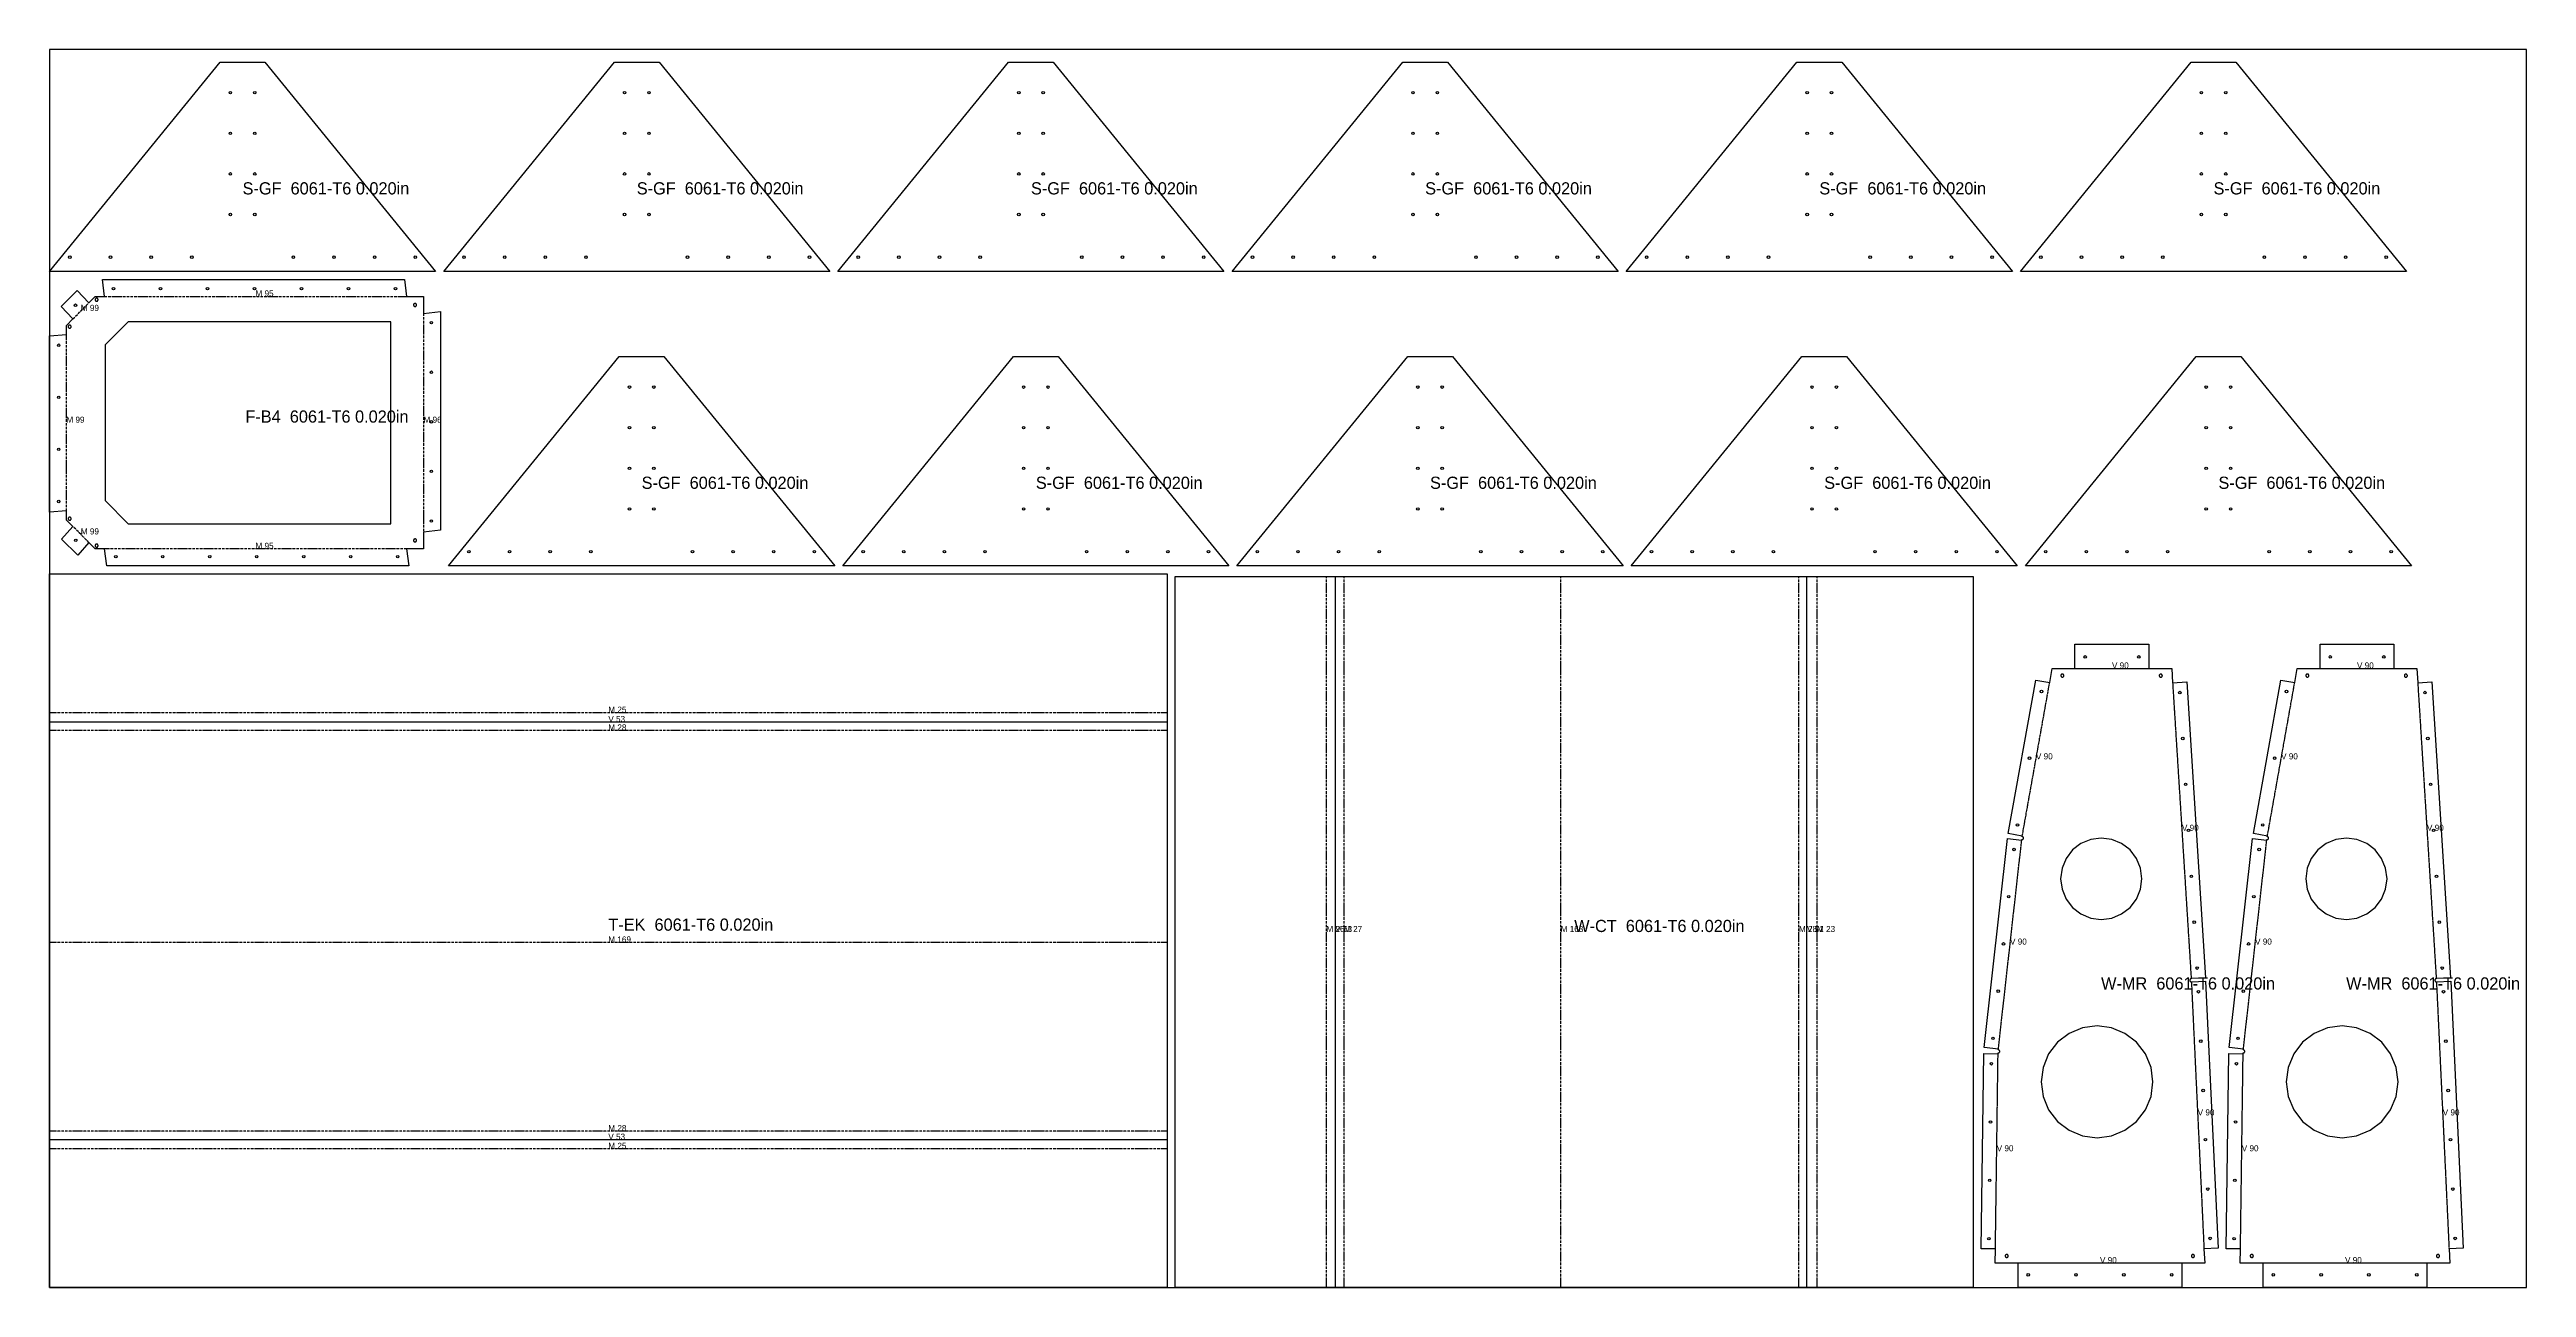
# Model space of a CAD drawing. Header units: millimetres. Extents: x 0 to 2438, y 0 to 1219.
import ezdxf

# ---------------------------------------------------------------- set-up
doc = ezdxf.new("R2010")
doc.units = ezdxf.units.MM
doc.linetypes.add('DASHDOT', pattern=[3.556, 2.54, -0.508, 0, -0.508])
doc.linetypes.add('DASHED', pattern=[1.524, 1.27, -0.254])
for name, color, linetype in [('CUT', 7, 'CONTINUOUS'), ('ETCH', 8, 'CONTINUOUS'), ('HOLE', 6, 'CONTINUOUS'), ('MOUNTAIN', 5, 'DASHDOT'), ('VALLEY', 1, 'DASHED')]:
    doc.layers.add(name, color=color, linetype=linetype)

msp = doc.modelspace()

# ---------------------------------------------------------------- linework, layer by layer
at = {"layer": 'CUT'}
for points in [[(0, 1000.5), (168, 1206.5), (212, 1206.5), (380, 1000.5), (0, 1000.5)], [(388, 1000.5), (556, 1206.5), (600, 1206.5), (768, 1000.5), (388, 1000.5)], [(776, 1000.5), (944, 1206.5), (988, 1206.5), (1156, 1000.5), (776, 1000.5)], [(1164, 1000.5), (1332, 1206.5), (1376, 1206.5), (1544, 1000.5), (1164, 1000.5)], [(1552, 1000.5), (1720, 1206.5), (1764, 1206.5), (1932, 1000.5), (1552, 1000.5)], [(1940, 1000.5), (2108, 1206.5), (2152, 1206.5), (2320, 1000.5), (1940, 1000.5)], [(54, 727.3), (45, 727.3), (38.7, 733.6), (27.7, 721.1), (11.9, 736.9), (23, 749.4), (16.6, 755.7), (16.6, 764.6), (0, 763.4), (0, 937.1), (16.6, 938.4), (16.6, 947.4), (23, 953.7), (11.5, 965.9), (27.3, 981.6), (38.7, 969.5), (45, 975.8), (54, 975.8), (52, 992.5), (349.5, 992.5), (351.5, 975.8), (368.1, 975.8), (368.1, 959.2), (384.8, 960.9), (384.8, 745.6), (368.1, 743.9), (368.1, 727.3), (351.5, 727.3), (353.8, 710.6), (56.4, 710.6), (54, 727.3)], [(45.8, 974), (45.7, 973.9), (45.5, 973.9), (45.4, 973.8), (45.3, 973.7), (45.2, 973.6), (45.1, 973.5), (45, 973.3), (45, 973.2), (44.9, 973.1), (44.9, 972.9), (44.9, 972.8), (44.9, 972.6), (44.9, 972.5), (44.9, 972.3), (44.9, 972.2), (45, 972.1), (45, 971.9), (45.1, 971.8), (45.2, 971.7), (45.3, 971.6), (45.4, 971.5), (45.5, 971.4), (45.7, 971.3), (45.8, 971.2), (45.9, 971.2), (46.1, 971.2), (46.2, 971.1), (46.4, 971.1), (46.5, 971.1), (46.7, 971.2), (46.8, 971.2), (46.9, 971.2), (47.1, 971.3), (47.2, 971.4), (47.3, 971.5), (47.4, 971.6), (47.5, 971.7), (47.6, 971.8), (47.7, 971.9), (47.7, 972.1), (47.8, 972.2), (47.8, 972.3), (47.9, 972.5), (47.9, 972.6), (47.9, 972.8), (47.8, 972.9), (47.8, 973.1), (47.7, 973.2), (47.7, 973.3), (47.6, 973.5), (47.5, 973.6), (47.4, 973.7), (47.3, 973.8), (47.2, 973.9), (47.1, 973.9), (46.9, 974), (46.8, 974.1), (46.7, 974.1), (46.5, 974.1), (46.4, 974.1), (46.2, 974.1), (46.1, 974.1), (45.9, 974.1), (45.8, 974)], [(335.8, 950.9), (77.4, 950.9), (54.6, 928.2), (54.6, 774.9), (77.4, 752.1), (335.8, 752.1), (335.8, 950.9)], [(359, 968.7), (358.8, 968.7), (358.7, 968.6), (358.6, 968.4), (358.5, 968.3), (358.5, 968.2), (358.4, 968.1), (358.4, 967.9), (358.3, 967.8), (358.3, 967.6), (358.3, 967.5), (358.3, 967.3), (358.3, 967.2), (358.4, 967.1), (358.4, 966.9), (358.5, 966.8), (358.5, 966.7), (358.6, 966.5), (358.7, 966.4), (358.8, 966.3), (359, 966.2), (359.1, 966.2), (359.2, 966.1), (359.4, 966.1), (359.5, 966), (359.6, 966), (359.8, 966), (359.9, 966), (360.1, 966), (360.2, 966.1), (360.4, 966.1), (360.5, 966.2), (360.6, 966.2), (360.7, 966.3), (360.9, 966.4), (361, 966.5), (361, 966.7), (361.1, 966.8), (361.2, 966.9), (361.2, 967.1), (361.3, 967.2), (361.3, 967.3), (361.3, 967.5), (361.3, 967.6), (361.3, 967.8), (361.2, 967.9), (361.2, 968.1), (361.1, 968.2), (361, 968.3), (361, 968.4), (360.9, 968.6), (360.7, 968.7), (360.6, 968.7), (360.5, 968.8), (360.4, 968.9), (360.2, 968.9), (360.1, 969), (359.9, 969), (359.8, 969), (359.6, 969), (359.5, 969), (359.4, 968.9), (359.2, 968.9), (359.1, 968.8), (359, 968.7)], [(19.4, 947.5), (19.2, 947.5), (19.1, 947.4), (19, 947.3), (18.9, 947.2), (18.8, 947.1), (18.7, 947), (18.6, 946.9), (18.5, 946.8), (18.4, 946.7), (18.4, 946.5), (18.3, 946.4), (18.3, 946.2), (18.3, 946.1), (18.3, 945.9), (18.3, 945.8), (18.4, 945.6), (18.4, 945.5), (18.5, 945.4), (18.6, 945.2), (18.7, 945.1), (18.8, 945), (18.9, 944.9), (19, 944.8), (19.1, 944.8), (19.2, 944.7), (19.4, 944.6), (19.5, 944.6), (19.7, 944.6), (19.8, 944.6), (20, 944.6), (20.1, 944.6), (20.2, 944.6), (20.4, 944.7), (20.5, 944.8), (20.6, 944.8), (20.8, 944.9), (20.9, 945), (21, 945.1), (21.1, 945.2), (21.1, 945.4), (21.2, 945.5), (21.2, 945.6), (21.3, 945.8), (21.3, 945.9), (21.3, 946.1), (21.3, 946.2), (21.3, 946.4), (21.2, 946.5), (21.2, 946.7), (21.1, 946.8), (21.1, 946.9), (21, 947), (20.9, 947.1), (20.8, 947.2), (20.6, 947.3), (20.5, 947.4), (20.4, 947.5), (20.2, 947.5), (20.1, 947.6), (20, 947.6), (19.8, 947.6), (19.7, 947.6), (19.5, 947.6), (19.4, 947.5)], [(392.8, 710.6), (560.8, 916.6), (604.8, 916.6), (772.8, 710.6), (392.8, 710.6)], [(780.8, 710.6), (948.8, 916.6), (992.8, 916.6), (1160.8, 710.6), (780.8, 710.6)], [(1168.8, 710.6), (1336.8, 916.6), (1380.8, 916.6), (1548.8, 710.6), (1168.8, 710.6)], [(1556.8, 710.6), (1724.8, 916.6), (1768.8, 916.6), (1936.8, 710.6), (1556.8, 710.6)], [(1944.8, 710.6), (2112.8, 916.6), (2156.8, 916.6), (2324.8, 710.6), (1944.8, 710.6)], [(19.5, 758.5), (19.4, 758.4), (19.2, 758.4), (19.1, 758.3), (19, 758.3), (18.9, 758.2), (18.8, 758.1), (18.7, 758), (18.6, 757.8), (18.5, 757.7), (18.4, 757.6), (18.4, 757.4), (18.3, 757.3), (18.3, 757.2), (18.3, 757), (18.3, 756.9), (18.3, 756.7), (18.4, 756.6), (18.4, 756.4), (18.5, 756.3), (18.6, 756.2), (18.7, 756.1), (18.8, 755.9), (18.9, 755.8), (19, 755.8), (19.1, 755.7), (19.2, 755.6), (19.4, 755.6), (19.5, 755.5), (19.7, 755.5), (19.8, 755.5), (20, 755.5), (20.1, 755.5), (20.2, 755.6), (20.4, 755.6), (20.5, 755.7), (20.6, 755.8), (20.8, 755.8), (20.9, 755.9), (21, 756.1), (21.1, 756.2), (21.1, 756.3), (21.2, 756.4), (21.2, 756.6), (21.3, 756.7), (21.3, 756.9), (21.3, 757), (21.3, 757.2), (21.3, 757.3), (21.2, 757.4), (21.2, 757.6), (21.1, 757.7), (21.1, 757.8), (21, 758), (20.9, 758.1), (20.8, 758.2), (20.6, 758.3), (20.5, 758.3), (20.4, 758.4), (20.2, 758.4), (20.1, 758.5), (20, 758.5), (19.8, 758.5), (19.7, 758.5), (19.5, 758.5)], [(46.2, 732), (46.1, 731.9), (45.9, 731.9), (45.8, 731.8), (45.7, 731.8), (45.5, 731.7), (45.4, 731.6), (45.3, 731.5), (45.2, 731.4), (45.1, 731.3), (45, 731.2), (45, 731), (44.9, 730.9), (44.9, 730.8), (44.9, 730.6), (44.9, 730.5), (44.9, 730.3), (44.9, 730.2), (44.9, 730), (45, 729.9), (45, 729.8), (45.1, 729.6), (45.2, 729.5), (45.3, 729.4), (45.4, 729.3), (45.5, 729.2), (45.7, 729.1), (45.8, 729.1), (45.9, 729), (46.1, 729), (46.2, 729), (46.4, 729), (46.5, 729), (46.7, 729), (46.8, 729), (46.9, 729.1), (47.1, 729.1), (47.2, 729.2), (47.3, 729.3), (47.4, 729.4), (47.5, 729.5), (47.6, 729.6), (47.7, 729.8), (47.7, 729.9), (47.8, 730), (47.8, 730.2), (47.9, 730.3), (47.9, 730.5), (47.9, 730.6), (47.8, 730.8), (47.8, 730.9), (47.7, 731), (47.7, 731.2), (47.6, 731.3), (47.5, 731.4), (47.4, 731.5), (47.3, 731.6), (47.2, 731.7), (47.1, 731.8), (46.9, 731.8), (46.8, 731.9), (46.7, 731.9), (46.5, 732), (46.4, 732), (46.2, 732)], [(359.1, 736.9), (359, 736.8), (358.8, 736.8), (358.7, 736.7), (358.6, 736.5), (358.5, 736.4), (358.5, 736.3), (358.4, 736.2), (358.4, 736), (358.3, 735.9), (358.3, 735.7), (358.3, 735.6), (358.3, 735.4), (358.3, 735.3), (358.4, 735.2), (358.4, 735), (358.5, 734.9), (358.5, 734.8), (358.6, 734.6), (358.7, 734.5), (358.8, 734.4), (359, 734.3), (359.1, 734.3), (359.2, 734.2), (359.4, 734.2), (359.5, 734.1), (359.6, 734.1), (359.8, 734.1), (359.9, 734.1), (360.1, 734.1), (360.2, 734.2), (360.4, 734.2), (360.5, 734.3), (360.6, 734.3), (360.7, 734.4), (360.9, 734.5), (361, 734.6), (361, 734.8), (361.1, 734.9), (361.2, 735), (361.2, 735.2), (361.3, 735.3), (361.3, 735.4), (361.3, 735.6), (361.3, 735.7), (361.3, 735.9), (361.2, 736), (361.2, 736.2), (361.1, 736.3), (361, 736.4), (361, 736.5), (360.9, 736.7), (360.7, 736.8), (360.6, 736.8), (360.5, 736.9), (360.4, 737), (360.2, 737), (360.1, 737.1), (359.9, 737.1), (359.8, 737.1), (359.6, 737.1), (359.5, 737.1), (359.4, 737), (359.2, 737), (359.1, 736.9)], [(0, 548.5), (0, 548.5), (0, 702.6), (1100, 702.6), (1100, 0), (0, 0), (0, 339.7), (0, 548.5)], [(1487.4, 700), (1487.4, 700), (1893.3, 700), (1893.3, 0), (1108, 0), (1108, 700), (1274.2, 700), (1487.4, 700)], [(1901.3, 38.2), (1903.9, 230.4), (1917.9, 230.2), (1917.9, 231), (1918, 231), (1918.1, 231), (1918.3, 231), (1918.4, 231), (1918.5, 231.1), (1918.7, 231.1), (1918.8, 231.2), (1918.9, 231.3), (1919, 231.4), (1919.2, 231.5), (1919.2, 231.6), (1919.3, 231.7), (1919.4, 231.8), (1919.5, 232), (1919.5, 232.1), (1919.5, 232.2), (1919.5, 232.4), (1919.5, 232.5), (1919.5, 232.7), (1919.5, 232.8), (1919.5, 233), (1919.4, 233.1), (1919.3, 233.2), (1919.2, 233.4), (1919.2, 233.5), (1919.1, 233.6), (1918.9, 233.7), (1918.8, 233.7), (1918.7, 233.8), (1918.6, 233.9), (1918.4, 233.9), (1918.3, 233.9), (1918.1, 234), (1918.1, 234), (1918.2, 234.7), (1904.3, 236.2), (1927.3, 442), (1941.2, 440.5), (1941.2, 441), (1941.2, 441), (1941.4, 441), (1941.5, 441), (1941.7, 441), (1941.8, 441), (1942, 441), (1942.1, 441.1), (1942.2, 441.2), (1942.4, 441.3), (1942.5, 441.3), (1942.6, 441.5), (1942.7, 441.6), (1942.7, 441.7), (1942.8, 441.8), (1942.9, 442), (1942.9, 442.1), (1942.9, 442.2), (1943, 442.4), (1943, 442.5), (1942.9, 442.7), (1942.9, 442.8), (1942.9, 443), (1942.8, 443.1), (1942.8, 443.2), (1942.7, 443.4), (1942.6, 443.5), (1942.5, 443.6), (1942.4, 443.7), (1942.2, 443.7), (1942.1, 443.8), (1942, 443.9), (1941.8, 443.9), (1941.7, 443.9), (1941.7, 443.9), (1941.7, 444.4), (1928, 446.9), (1955, 598.1), (1968.7, 595.6), (1971.2, 609.5), (1993.6, 609.5), (1993.6, 633.4), (2066.4, 633.4), (2066.4, 609.5), (2088.9, 609.5), (2089.7, 595.4), (2103.7, 596.3), (2122, 305), (2108, 304.1), (2108, 304), (2107.9, 304), (2107.7, 303.9), (2107.6, 303.9), (2107.5, 303.8), (2107.3, 303.8), (2107.2, 303.7), (2107.1, 303.6), (2107, 303.5), (2106.9, 303.4), (2106.8, 303.2), (2106.7, 303.1), (2106.7, 303), (2106.6, 302.8), (2106.6, 302.7), (2106.6, 302.5), (2106.6, 302.4), (2106.6, 302.3), (2106.6, 302.1), (2106.7, 302), (2106.7, 301.8), (2106.8, 301.7), (2106.9, 301.6), (2107, 301.5), (2107.1, 301.4), (2107.2, 301.3), (2107.3, 301.2), (2107.5, 301.1), (2107.6, 301.1), (2107.7, 301), (2107.9, 301), (2108, 301), (2108.2, 301), (2108.2, 301), (2108.2, 300.9), (2122.1, 301.5), (2134.5, 38.7), (2120.6, 38), (2121.3, 24), (2098.8, 24), (2098.8, 0), (1937.6, 0), (1937.6, 24), (1915.1, 24), (1915.3, 38.1), (1901.3, 38.2)], [(2142.5, 38.2), (2145.2, 230.4), (2159.1, 230.2), (2159.1, 231), (2159.2, 231), (2159.3, 231), (2159.5, 231), (2159.6, 231), (2159.8, 231.1), (2159.9, 231.1), (2160, 231.2), (2160.2, 231.3), (2160.3, 231.4), (2160.4, 231.5), (2160.5, 231.6), (2160.6, 231.7), (2160.6, 231.8), (2160.7, 232), (2160.7, 232.1), (2160.8, 232.2), (2160.8, 232.4), (2160.8, 232.5), (2160.8, 232.7), (2160.7, 232.8), (2160.7, 233), (2160.6, 233.1), (2160.6, 233.2), (2160.5, 233.4), (2160.4, 233.5), (2160.3, 233.6), (2160.2, 233.7), (2160, 233.7), (2159.9, 233.8), (2159.8, 233.9), (2159.6, 233.9), (2159.5, 233.9), (2159.4, 234), (2159.3, 234), (2159.4, 234.7), (2145.5, 236.2), (2168.5, 442), (2182.4, 440.5), (2182.5, 441), (2182.5, 441), (2182.6, 441), (2182.8, 441), (2182.9, 441), (2183.1, 441), (2183.2, 441), (2183.3, 441.1), (2183.5, 441.2), (2183.6, 441.3), (2183.7, 441.3), (2183.8, 441.5), (2183.9, 441.6), (2184, 441.7), (2184.1, 441.8), (2184.1, 442), (2184.2, 442.1), (2184.2, 442.2), (2184.2, 442.4), (2184.2, 442.5), (2184.2, 442.7), (2184.2, 442.8), (2184.1, 443), (2184.1, 443.1), (2184, 443.2), (2183.9, 443.4), (2183.8, 443.5), (2183.7, 443.6), (2183.6, 443.7), (2183.5, 443.7), (2183.3, 443.8), (2183.2, 443.9), (2183.1, 443.9), (2182.9, 443.9), (2182.9, 443.9), (2183, 444.4), (2169.2, 446.9), (2196.2, 598.1), (2209.9, 595.6), (2212.4, 609.5), (2234.9, 609.5), (2234.9, 633.4), (2307.6, 633.4), (2307.6, 609.5), (2330.1, 609.5), (2331, 595.4), (2344.9, 596.3), (2363.2, 305), (2349.2, 304.1), (2349.2, 304), (2349.1, 304), (2349, 303.9), (2348.8, 303.9), (2348.7, 303.8), (2348.6, 303.8), (2348.4, 303.7), (2348.3, 303.6), (2348.2, 303.5), (2348.1, 303.4), (2348, 303.2), (2348, 303.1), (2347.9, 303), (2347.9, 302.8), (2347.8, 302.7), (2347.8, 302.5), (2347.8, 302.4), (2347.8, 302.3), (2347.9, 302.1), (2347.9, 302), (2348, 301.8), (2348, 301.7), (2348.1, 301.6), (2348.2, 301.5), (2348.3, 301.4), (2348.4, 301.3), (2348.6, 301.2), (2348.7, 301.1), (2348.8, 301.1), (2349, 301), (2349.1, 301), (2349.3, 301), (2349.4, 301), (2349.4, 301), (2349.4, 300.9), (2363.4, 301.5), (2375.8, 38.7), (2361.8, 38), (2362.5, 24), (2340, 24), (2340, 0), (2178.8, 0), (2178.8, 24), (2156.3, 24), (2156.5, 38.1), (2142.5, 38.2)], [(1980.5, 603.9), (1980.4, 603.8), (1980.3, 603.8), (1980.2, 603.7), (1980.1, 603.6), (1980, 603.4), (1979.9, 603.3), (1979.8, 603.2), (1979.8, 603.1), (1979.7, 602.9), (1979.7, 602.8), (1979.7, 602.6), (1979.7, 602.5), (1979.7, 602.3), (1979.7, 602.2), (1979.8, 602), (1979.8, 601.9), (1979.9, 601.8), (1980, 601.7), (1980.1, 601.5), (1980.2, 601.4), (1980.3, 601.3), (1980.4, 601.3), (1980.5, 601.2), (1980.7, 601.1), (1980.8, 601.1), (1980.9, 601.1), (1981.1, 601.1), (1981.2, 601.1), (1981.4, 601.1), (1981.5, 601.1), (1981.7, 601.1), (1981.8, 601.2), (1981.9, 601.3), (1982.1, 601.3), (1982.2, 601.4), (1982.3, 601.5), (1982.4, 601.7), (1982.5, 601.8), (1982.5, 601.9), (1982.6, 602), (1982.6, 602.2), (1982.6, 602.3), (1982.7, 602.5), (1982.7, 602.6), (1982.6, 602.8), (1982.6, 602.9), (1982.6, 603.1), (1982.5, 603.2), (1982.5, 603.3), (1982.4, 603.4), (1982.3, 603.6), (1982.2, 603.7), (1982.1, 603.8), (1981.9, 603.8), (1981.8, 603.9), (1981.7, 604), (1981.5, 604), (1981.4, 604), (1981.2, 604), (1981.1, 604), (1980.9, 604), (1980.8, 604), (1980.7, 604), (1980.5, 603.9)], [(2077.3, 603.7), (2077.2, 603.6), (2077.1, 603.6), (2077, 603.5), (2076.9, 603.3), (2076.8, 603.2), (2076.7, 603.1), (2076.6, 602.9), (2076.6, 602.8), (2076.6, 602.7), (2076.6, 602.5), (2076.6, 602.4), (2076.6, 602.2), (2076.6, 602.1), (2076.6, 601.9), (2076.7, 601.8), (2076.8, 601.7), (2076.9, 601.6), (2076.9, 601.4), (2077.1, 601.3), (2077.2, 601.2), (2077.3, 601.2), (2077.4, 601.1), (2077.6, 601), (2077.7, 601), (2077.8, 601), (2078, 600.9), (2078.1, 600.9), (2078.3, 601), (2078.4, 601), (2078.6, 601), (2078.7, 601.1), (2078.8, 601.2), (2079, 601.2), (2079.1, 601.3), (2079.2, 601.4), (2079.3, 601.5), (2079.3, 601.7), (2079.4, 601.8), (2079.5, 601.9), (2079.5, 602.1), (2079.5, 602.2), (2079.6, 602.4), (2079.6, 602.5), (2079.5, 602.7), (2079.5, 602.8), (2079.5, 602.9), (2079.4, 603.1), (2079.3, 603.2), (2079.3, 603.3), (2079.2, 603.4), (2079.1, 603.6), (2079, 603.6), (2078.8, 603.7), (2078.7, 603.8), (2078.6, 603.9), (2078.4, 603.9), (2078.3, 603.9), (2078.1, 603.9), (2078, 603.9), (2077.8, 603.9), (2077.7, 603.9), (2077.6, 603.9), (2077.4, 603.8), (2077.3, 603.7)], [(2221.8, 603.9), (2221.6, 603.8), (2221.5, 603.8), (2221.4, 603.7), (2221.3, 603.6), (2221.2, 603.4), (2221.1, 603.3), (2221, 603.2), (2221, 603.1), (2220.9, 602.9), (2220.9, 602.8), (2220.9, 602.6), (2220.9, 602.5), (2220.9, 602.3), (2220.9, 602.2), (2221, 602), (2221, 601.9), (2221.1, 601.8), (2221.2, 601.7), (2221.3, 601.5), (2221.4, 601.4), (2221.5, 601.3), (2221.6, 601.3), (2221.8, 601.2), (2221.9, 601.1), (2222, 601.1), (2222.2, 601.1), (2222.3, 601.1), (2222.5, 601.1), (2222.6, 601.1), (2222.8, 601.1), (2222.9, 601.1), (2223, 601.2), (2223.2, 601.3), (2223.3, 601.3), (2223.4, 601.4), (2223.5, 601.5), (2223.6, 601.7), (2223.7, 601.8), (2223.8, 601.9), (2223.8, 602), (2223.9, 602.2), (2223.9, 602.3), (2223.9, 602.5), (2223.9, 602.6), (2223.9, 602.8), (2223.9, 602.9), (2223.8, 603.1), (2223.8, 603.2), (2223.7, 603.3), (2223.6, 603.4), (2223.5, 603.6), (2223.4, 603.7), (2223.3, 603.8), (2223.2, 603.8), (2223, 603.9), (2222.9, 604), (2222.8, 604), (2222.6, 604), (2222.5, 604), (2222.3, 604), (2222.2, 604), (2222, 604), (2221.9, 604), (2221.8, 603.9)], [(2318.5, 603.7), (2318.4, 603.6), (2318.3, 603.6), (2318.2, 603.5), (2318.1, 603.3), (2318, 603.2), (2317.9, 603.1), (2317.9, 602.9), (2317.8, 602.8), (2317.8, 602.7), (2317.8, 602.5), (2317.8, 602.4), (2317.8, 602.2), (2317.8, 602.1), (2317.9, 601.9), (2317.9, 601.8), (2318, 601.7), (2318.1, 601.6), (2318.2, 601.4), (2318.3, 601.3), (2318.4, 601.2), (2318.5, 601.2), (2318.7, 601.1), (2318.8, 601), (2318.9, 601), (2319.1, 601), (2319.2, 600.9), (2319.4, 600.9), (2319.5, 601), (2319.7, 601), (2319.8, 601), (2319.9, 601.1), (2320.1, 601.2), (2320.2, 601.2), (2320.3, 601.3), (2320.4, 601.4), (2320.5, 601.5), (2320.6, 601.7), (2320.6, 601.8), (2320.7, 601.9), (2320.7, 602.1), (2320.8, 602.2), (2320.8, 602.4), (2320.8, 602.5), (2320.8, 602.7), (2320.7, 602.8), (2320.7, 602.9), (2320.7, 603.1), (2320.6, 603.2), (2320.5, 603.3), (2320.4, 603.4), (2320.3, 603.6), (2320.2, 603.6), (2320.1, 603.7), (2319.9, 603.8), (2319.8, 603.9), (2319.7, 603.9), (2319.5, 603.9), (2319.4, 603.9), (2319.2, 603.9), (2319.1, 603.9), (2318.9, 603.9), (2318.8, 603.9), (2318.7, 603.8), (2318.5, 603.7)], [(1984.9, 382.5), (1991.3, 374.2), (1999.5, 367.8), (2009.2, 363.8), (2019.5, 362.5), (2029.9, 363.8), (2039.5, 367.8), (2047.8, 374.2), (2054.2, 382.5), (2058.2, 392.1), (2059.5, 402.5), (2058.2, 412.8), (2054.2, 422.5), (2047.8, 430.8), (2039.5, 437.1), (2029.9, 441.1), (2019.5, 442.5), (2009.2, 441.1), (1999.5, 437.1), (1991.3, 430.8), (1984.9, 422.5), (1980.9, 412.8), (1979.5, 402.5), (1980.9, 392.1), (1984.9, 382.5)], [(2226.1, 382.5), (2232.5, 374.2), (2240.8, 367.8), (2250.4, 363.8), (2260.8, 362.5), (2271.1, 363.8), (2280.8, 367.8), (2289.1, 374.2), (2295.4, 382.5), (2299.4, 392.1), (2300.8, 402.5), (2299.4, 412.8), (2295.4, 422.5), (2289.1, 430.8), (2280.8, 437.1), (2271.1, 441.1), (2260.8, 442.5), (2250.4, 441.1), (2240.8, 437.1), (2232.5, 430.8), (2226.1, 422.5), (2222.1, 412.8), (2220.8, 402.5), (2222.1, 392.1), (2226.1, 382.5)], [(1976.4, 163.6), (1987.8, 154.8), (2001.1, 149.3), (2015.3, 147.5), (2029.6, 149.3), (2042.8, 154.8), (2054.2, 163.6), (2063, 175), (2068.5, 188.2), (2070.3, 202.5), (2068.5, 216.7), (2063, 230), (2054.2, 241.4), (2042.8, 250.1), (2029.6, 255.6), (2015.3, 257.5), (2001.1, 255.6), (1987.8, 250.1), (1976.4, 241.4), (1967.7, 230), (1962.2, 216.7), (1960.3, 202.5), (1962.2, 188.2), (1967.7, 175), (1976.4, 163.6)], [(2217.7, 163.6), (2229.1, 154.8), (2242.3, 149.3), (2256.6, 147.5), (2270.8, 149.3), (2284.1, 154.8), (2295.5, 163.6), (2304.2, 175), (2309.7, 188.2), (2311.6, 202.5), (2309.7, 216.7), (2304.2, 230), (2295.5, 241.4), (2284.1, 250.1), (2270.8, 255.6), (2256.6, 257.5), (2242.3, 255.6), (2229.1, 250.1), (2217.7, 241.4), (2208.9, 230), (2203.4, 216.7), (2201.6, 202.5), (2203.4, 188.2), (2208.9, 175), (2217.7, 163.6)], [(1926.2, 32.5), (1926.1, 32.5), (1925.9, 32.4), (1925.8, 32.4), (1925.7, 32.3), (1925.5, 32.2), (1925.4, 32.1), (1925.3, 32), (1925.2, 31.9), (1925.1, 31.8), (1925.1, 31.7), (1925, 31.5), (1925, 31.4), (1924.9, 31.2), (1924.9, 31.1), (1924.9, 30.9), (1924.9, 30.8), (1925, 30.7), (1925, 30.5), (1925.1, 30.4), (1925.1, 30.2), (1925.2, 30.1), (1925.3, 30), (1925.4, 29.9), (1925.5, 29.8), (1925.7, 29.7), (1925.8, 29.7), (1925.9, 29.6), (1926.1, 29.6), (1926.2, 29.5), (1926.3, 29.5), (1926.5, 29.5), (1926.6, 29.5), (1926.8, 29.6), (1926.9, 29.6), (1927.1, 29.7), (1927.2, 29.7), (1927.3, 29.8), (1927.4, 29.9), (1927.5, 30), (1927.6, 30.1), (1927.7, 30.2), (1927.8, 30.4), (1927.8, 30.5), (1927.9, 30.6), (1927.9, 30.8), (1927.9, 30.9), (1927.9, 31.1), (1927.9, 31.2), (1927.9, 31.4), (1927.8, 31.5), (1927.8, 31.7), (1927.7, 31.8), (1927.6, 31.9), (1927.5, 32), (1927.4, 32.1), (1927.3, 32.2), (1927.2, 32.3), (1927.1, 32.4), (1926.9, 32.4), (1926.8, 32.5), (1926.6, 32.5), (1926.5, 32.5), (1926.4, 32.5), (1926.2, 32.5)], [(2108.8, 32.2), (2108.7, 32.1), (2108.6, 32), (2108.5, 31.9), (2108.4, 31.8), (2108.3, 31.7), (2108.3, 31.5), (2108.2, 31.4), (2108.2, 31.2), (2108.2, 31.1), (2108.2, 30.9), (2108.2, 30.8), (2108.2, 30.6), (2108.3, 30.5), (2108.3, 30.4), (2108.4, 30.2), (2108.5, 30.1), (2108.6, 30), (2108.7, 29.9), (2108.8, 29.8), (2108.9, 29.7), (2109, 29.7), (2109.2, 29.6), (2109.3, 29.6), (2109.5, 29.5), (2109.6, 29.5), (2109.8, 29.5), (2109.9, 29.5), (2110, 29.6), (2110.2, 29.6), (2110.3, 29.6), (2110.5, 29.7), (2110.6, 29.8), (2110.7, 29.9), (2110.8, 30), (2110.9, 30.1), (2111, 30.2), (2111, 30.4), (2111.1, 30.5), (2111.1, 30.6), (2111.2, 30.8), (2111.2, 30.9), (2111.2, 31.1), (2111.2, 31.2), (2111.1, 31.4), (2111.1, 31.5), (2111, 31.6), (2111, 31.8), (2110.9, 31.9), (2110.8, 32), (2110.7, 32.1), (2110.6, 32.2), (2110.5, 32.3), (2110.3, 32.4), (2110.2, 32.4), (2110.1, 32.5), (2109.9, 32.5), (2109.8, 32.5), (2109.6, 32.5), (2109.5, 32.5), (2109.3, 32.5), (2109.2, 32.4), (2109, 32.4), (2108.9, 32.3), (2108.8, 32.2)], [(2167.4, 32.5), (2167.3, 32.5), (2167.2, 32.4), (2167, 32.4), (2166.9, 32.3), (2166.8, 32.2), (2166.7, 32.1), (2166.5, 32), (2166.5, 31.9), (2166.4, 31.8), (2166.3, 31.7), (2166.2, 31.5), (2166.2, 31.4), (2166.2, 31.2), (2166.2, 31.1), (2166.2, 30.9), (2166.2, 30.8), (2166.2, 30.7), (2166.2, 30.5), (2166.3, 30.4), (2166.4, 30.2), (2166.5, 30.1), (2166.5, 30), (2166.6, 29.9), (2166.8, 29.8), (2166.9, 29.7), (2167, 29.7), (2167.2, 29.6), (2167.3, 29.6), (2167.4, 29.5), (2167.6, 29.5), (2167.7, 29.5), (2167.9, 29.5), (2168, 29.6), (2168.2, 29.6), (2168.3, 29.7), (2168.4, 29.7), (2168.6, 29.8), (2168.7, 29.9), (2168.8, 30), (2168.9, 30.1), (2168.9, 30.2), (2169, 30.4), (2169.1, 30.5), (2169.1, 30.6), (2169.1, 30.8), (2169.2, 30.9), (2169.2, 31.1), (2169.1, 31.2), (2169.1, 31.4), (2169.1, 31.5), (2169, 31.7), (2168.9, 31.8), (2168.9, 31.9), (2168.8, 32), (2168.7, 32.1), (2168.6, 32.2), (2168.4, 32.3), (2168.3, 32.4), (2168.2, 32.4), (2168, 32.5), (2167.9, 32.5), (2167.7, 32.5), (2167.6, 32.5), (2167.4, 32.5)], [(2350, 32.2), (2349.9, 32.1), (2349.8, 32), (2349.7, 31.9), (2349.6, 31.8), (2349.6, 31.7), (2349.5, 31.5), (2349.5, 31.4), (2349.4, 31.2), (2349.4, 31.1), (2349.4, 30.9), (2349.4, 30.8), (2349.5, 30.6), (2349.5, 30.5), (2349.6, 30.4), (2349.6, 30.2), (2349.7, 30.1), (2349.8, 30), (2349.9, 29.9), (2350, 29.8), (2350.1, 29.7), (2350.3, 29.7), (2350.4, 29.6), (2350.6, 29.6), (2350.7, 29.5), (2350.8, 29.5), (2351, 29.5), (2351.1, 29.5), (2351.3, 29.6), (2351.4, 29.6), (2351.6, 29.6), (2351.7, 29.7), (2351.8, 29.8), (2351.9, 29.9), (2352, 30), (2352.1, 30.1), (2352.2, 30.2), (2352.3, 30.4), (2352.3, 30.5), (2352.4, 30.6), (2352.4, 30.8), (2352.4, 30.9), (2352.4, 31.1), (2352.4, 31.2), (2352.4, 31.4), (2352.3, 31.5), (2352.3, 31.6), (2352.2, 31.8), (2352.1, 31.9), (2352, 32), (2351.9, 32.1), (2351.8, 32.2), (2351.7, 32.3), (2351.6, 32.4), (2351.4, 32.4), (2351.3, 32.5), (2351.1, 32.5), (2351, 32.5), (2350.8, 32.5), (2350.7, 32.5), (2350.6, 32.5), (2350.4, 32.4), (2350.3, 32.4), (2350.1, 32.3), (2350, 32.2)]]:
    msp.add_lwpolyline(points, close=True, dxfattribs=at)
at = {"layer": 'ETCH'}
msp.add_lwpolyline([(0, 0), (2438, 0), (2438, 1219), (0, 1219)], close=True, dxfattribs=at)
at = {"layer": 'HOLE'}
for centre in [(178, 1176.5), (202, 1176.5), (566, 1176.5), (590, 1176.5), (954, 1176.5), (978, 1176.5), (1342, 1176.5), (1366, 1176.5), (1730, 1176.5), (1754, 1176.5), (2118, 1176.5), (2142, 1176.5), (178, 1136.5), (202, 1136.5), (566, 1136.5), (590, 1136.5), (954, 1136.5), (978, 1136.5), (1342, 1136.5), (1366, 1136.5), (1730, 1136.5), (1754, 1136.5), (2118, 1136.5), (2142, 1136.5), (178, 1096.5), (202, 1096.5), (566, 1096.5), (590, 1096.5), (954, 1096.5), (978, 1096.5), (1342, 1096.5), (1366, 1096.5), (1730, 1096.5), (1754, 1096.5), (2118, 1096.5), (2142, 1096.5), (178, 1056.5), (202, 1056.5), (566, 1056.5), (590, 1056.5), (954, 1056.5), (978, 1056.5), (1342, 1056.5), (1366, 1056.5), (1730, 1056.5), (1754, 1056.5), (2118, 1056.5), (2142, 1056.5), (20, 1014.5), (60, 1014.5), (100, 1014.5), (140, 1014.5), (240, 1014.5), (280, 1014.5), (320, 1014.5), (360, 1014.5), (408, 1014.5), (448, 1014.5), (488, 1014.5), (528, 1014.5), (628, 1014.5), (668, 1014.5), (708, 1014.5), (748, 1014.5), (796, 1014.5), (836, 1014.5), (876, 1014.5), (916, 1014.5), (1016, 1014.5), (1056, 1014.5), (1096, 1014.5), (1136, 1014.5), (1184, 1014.5), (1224, 1014.5), (1264, 1014.5), (1304, 1014.5), (1404, 1014.5), (1444, 1014.5), (1484, 1014.5), (1524, 1014.5), (1572, 1014.5), (1612, 1014.5), (1652, 1014.5), (1692, 1014.5), (1792, 1014.5), (1832, 1014.5), (1872, 1014.5), (1912, 1014.5), (1960, 1014.5), (2000, 1014.5), (2040, 1014.5), (2080, 1014.5), (2180, 1014.5), (2220, 1014.5), (2260, 1014.5), (2300, 1014.5), (63, 983.5), (109.2, 983.5), (155.5, 983.5), (201.7, 983.5), (248, 983.5), (294.2, 983.5), (340.5, 983.5), (25.6, 967.2), (375.8, 950), (9, 927.8), (375.8, 901.2), (9, 876.5), (570.8, 886.6), (594.8, 886.6), (958.8, 886.6), (982.8, 886.6), (1346.8, 886.6), (1370.8, 886.6), (1734.8, 886.6), (1758.8, 886.6), (2122.8, 886.6), (2146.8, 886.6), (375.8, 852.4), (570.8, 846.6), (594.8, 846.6), (958.8, 846.6), (982.8, 846.6), (1346.8, 846.6), (1370.8, 846.6), (1734.8, 846.6), (1758.8, 846.6), (2122.8, 846.6), (2146.8, 846.6), (9, 825.3), (375.8, 803.6), (570.8, 806.6), (594.8, 806.6), (958.8, 806.6), (982.8, 806.6), (1346.8, 806.6), (1370.8, 806.6), (1734.8, 806.6), (1758.8, 806.6), (2122.8, 806.6), (2146.8, 806.6), (9, 774), (375.8, 754.7), (570.8, 766.6), (594.8, 766.6), (958.8, 766.6), (982.8, 766.6), (1346.8, 766.6), (1370.8, 766.6), (1734.8, 766.6), (1758.8, 766.6), (2122.8, 766.6), (2146.8, 766.6), (25.8, 735.7), (65.2, 719.6), (111.4, 719.6), (157.7, 719.6), (203.9, 719.6), (250.2, 719.6), (296.4, 719.6), (342.7, 719.6), (412.8, 724.6), (452.8, 724.6), (492.8, 724.6), (532.8, 724.6), (632.8, 724.6), (672.8, 724.6), (712.8, 724.6), (752.8, 724.6), (800.8, 724.6), (840.8, 724.6), (880.8, 724.6), (920.8, 724.6), (1020.8, 724.6), (1060.8, 724.6), (1100.8, 724.6), (1140.8, 724.6), (1188.8, 724.6), (1228.8, 724.6), (1268.8, 724.6), (1308.8, 724.6), (1408.8, 724.6), (1448.8, 724.6), (1488.8, 724.6), (1528.8, 724.6), (1576.8, 724.6), (1616.8, 724.6), (1656.8, 724.6), (1696.8, 724.6), (1796.8, 724.6), (1836.8, 724.6), (1876.8, 724.6), (1916.8, 724.6), (1964.8, 724.6), (2004.8, 724.6), (2044.8, 724.6), (2084.8, 724.6), (2184.8, 724.6), (2224.8, 724.6), (2264.8, 724.6), (2304.8, 724.6), (2003.6, 620.9), (2056.4, 620.9), (2244.9, 620.9), (2297.6, 620.9), (1960.6, 586.9), (2096.8, 585.8), (2201.8, 586.9), (2338.1, 585.8), (2099.7, 540.6), (2340.9, 540.6), (1948.9, 521.2), (2190.1, 521.2), (2102.5, 495.4), (2343.7, 495.4), (1937.1, 455.4), (2105.3, 450.2), (2178.4, 455.4), (2346.6, 450.2), (1933.6, 431.3), (2174.9, 431.3), (2108.2, 404.9), (2349.4, 404.9), (1928.4, 384.8), (2169.7, 384.8), (2111, 359.7), (2352.2, 359.7), (1923.2, 338.3), (2164.5, 338.3), (1918.1, 291.8), (2113.8, 314.5), (2159.3, 291.8), (2355.1, 314.5), (2115.1, 291.2), (2356.4, 291.2), (1912.9, 245.3), (2117.4, 242.6), (2154.1, 245.3), (2358.6, 242.6), (1911.3, 220.3), (2152.5, 220.3), (2119.7, 194), (2360.9, 194), (1910.5, 162.9), (2122, 145.5), (2151.7, 162.9), (2363.2, 145.5), (1909.7, 105.5), (2124.3, 96.9), (2151, 105.5), (2365.5, 96.9), (1908.9, 48.1), (2126.6, 48.3), (2150.2, 48.1), (2367.8, 48.3), (1947.6, 12.5), (1994.6, 12.5), (2041.7, 12.5), (2088.8, 12.5), (2188.8, 12.5), (2235.9, 12.5), (2282.9, 12.5), (2330, 12.5)]:
    msp.add_circle(centre, 1.25, dxfattribs=at)
at = {"layer": 'MOUNTAIN'}
for p, q in [((54, 975.8), (351.5, 975.8)), ((23, 953.7), (38.7, 969.5)), ((368.1, 959.2), (368.1, 743.9)), ((16.6, 764.6), (16.6, 938.4)), ((38.7, 733.6), (23, 749.4)), ((351.5, 727.3), (54, 727.3)), ((1256.8, 0), (1256.8, 700)), ((1274.2, 0), (1274.2, 700)), ((1487.4, 0), (1487.4, 700)), ((1721.9, 0), (1721.9, 700)), ((1739.7, 0), (1739.7, 700)), ((1100, 566), (0, 566)), ((1100, 548.5), (0, 548.5)), ((1100, 339.7), (0, 339.7)), ((1100, 153.9), (0, 153.9)), ((1100, 136.5), (0, 136.5))]:
    msp.add_line(p, q, dxfattribs=at)
at = {"layer": 'VALLEY'}
for p, q in [((1265.6, 0), (1265.6, 700)), ((1729.8, 0), (1729.8, 700)), ((1941.7, 444.4), (1968.7, 595.6)), ((1993.6, 609.5), (2066.4, 609.5)), ((2089.7, 595.4), (2108, 304.1)), ((2183, 444.4), (2209.9, 595.6)), ((2234.9, 609.5), (2307.6, 609.5)), ((2331, 595.4), (2349.2, 304.1)), ((1100, 556.8), (0, 556.8)), ((1918.2, 234.7), (1941.2, 440.5)), ((2159.4, 234.7), (2182.4, 440.5)), ((2108.2, 300.9), (2120.6, 38)), ((2349.4, 300.9), (2361.8, 38)), ((1915.3, 38.1), (1917.9, 230.2)), ((2156.5, 38.1), (2159.1, 230.2)), ((1100, 145.5), (0, 145.5)), ((2098.8, 24), (1937.6, 24)), ((2340, 24), (2178.8, 24))]:
    msp.add_line(p, q, dxfattribs=at)

# ---------------------------------------------------------------- texts
at = {"layer": 'ETCH'}
for s, height, p in [('S-GF  6061-T6 0.020in', 12, (190, 1076.3)), ('S-GF  6061-T6 0.020in', 12, (578, 1076.3)), ('S-GF  6061-T6 0.020in', 12, (966, 1076.3)), ('S-GF  6061-T6 0.020in', 12, (1354, 1076.3)), ('S-GF  6061-T6 0.020in', 12, (1742, 1076.3)), ('S-GF  6061-T6 0.020in', 12, (2130, 1076.3)), ('M 95', 6, (202.7, 975.8)), ('M 99', 6, (30.8, 961.6)), ('M 99', 6, (16.6, 851.5)), ('F-B4  6061-T6 0.020in', 12, (192.8, 851.6)), ('M 96', 6, (368.1, 851.5)), ('S-GF  6061-T6 0.020in', 12, (582.8, 786.4)), ('S-GF  6061-T6 0.020in', 12, (970.8, 786.4)), ('S-GF  6061-T6 0.020in', 12, (1358.8, 786.4)), ('S-GF  6061-T6 0.020in', 12, (1746.8, 786.4)), ('S-GF  6061-T6 0.020in', 12, (2134.8, 786.4)), ('M 99', 6, (30.8, 741.5)), ('M 95', 6, (202.7, 727.3)), ('V 90', 6, (2030, 609.5)), ('V 90', 6, (2271.2, 609.5)), ('V 53', 6, (550, 556.8)), ('M 25', 6, (550, 566)), ('M 28', 6, (550, 548.5)), ('V 90', 6, (1955.2, 520)), ('V 90', 6, (2196.5, 520)), ('V 90', 6, (2098.9, 449.7)), ('V 90', 6, (2340.1, 449.7)), ('T-EK  6061-T6 0.020in', 12, (550, 351.3)), ('M 169', 6, (550, 339.7)), ('M 26', 6, (1256.8, 350)), ('V 53', 6, (1265.6, 350)), ('M 27', 6, (1274.2, 350)), ('M 163', 6, (1487.4, 350)), ('W-CT  6061-T6 0.020in', 12, (1500.7, 350)), ('M 28', 6, (1721.9, 350)), ('V 51', 6, (1729.8, 350)), ('M 23', 6, (1739.7, 350)), ('V 90', 6, (1929.7, 337.6)), ('V 90', 6, (2170.9, 337.6)), ('W-MR  6061-T6 0.020in', 12, (2019.3, 293.4)), ('W-MR  6061-T6 0.020in', 12, (2260.5, 293.4)), ('V 90', 6, (2114.4, 169.4)), ('V 90', 6, (2355.6, 169.4)), ('V 53', 6, (550, 145.5)), ('M 28', 6, (550, 153.9)), ('M 25', 6, (550, 136.5)), ('V 90', 6, (1916.6, 134.1)), ('V 90', 6, (2157.8, 134.1)), ('V 90', 6, (2018.2, 24)), ('V 90', 6, (2259.4, 24))]:
    msp.add_text(s, height=height, dxfattribs=at).set_placement(p)

doc.saveas('drawing.dxf')
